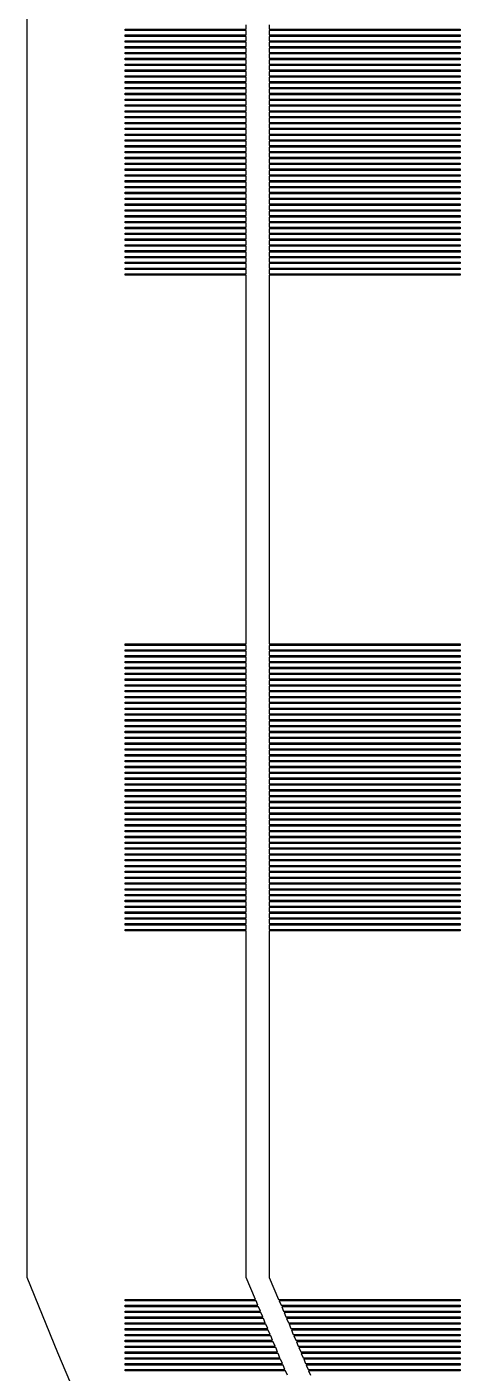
# Model space of a CAD drawing. Extents: x 40 to 187, y -3 to 150.
# Drawn here: x 39.55 to 42.59, y 44.21 to 53.66 of the extents above; entities that cross this region are included whole.
import ezdxf

# ---------------------------------------------------------------- set-up
doc = ezdxf.new("R2010")
doc.units = 0

msp = doc.modelspace()

# ---------------------------------------------------------------- linework, layer by layer
for p, q in [((39.5487, 102.374), (39.5487, 44.8809)), ((41.0889, 53.6405), (41.0889, 53.6711)), ((41.2513, 53.6711), (41.2513, 53.6405)), ((40.2393, 53.6302), (40.2393, 53.6405)), ((40.2393, 53.6405), (41.0889, 53.6405)), ((41.0889, 53.6302), (40.2393, 53.6302)), ((40.2393, 53.5893), (40.2393, 53.5996)), ((40.2393, 53.5996), (41.0889, 53.5996)), ((41.0889, 53.5893), (40.2393, 53.5893)), ((41.0889, 53.5996), (41.0889, 53.6302)), ((41.0889, 53.5587), (41.0889, 53.5893)), ((41.2513, 53.6405), (42.5913, 53.6405)), ((42.5913, 53.6302), (41.2513, 53.6302)), ((41.2513, 53.6302), (41.2513, 53.5996)), ((41.2513, 53.5996), (42.5913, 53.5996)), ((42.5913, 53.5893), (41.2513, 53.5893)), ((41.2513, 53.5893), (41.2513, 53.5587)), ((42.5913, 53.6405), (42.5913, 53.6302)), ((42.5913, 53.5996), (42.5913, 53.5893)), ((40.2393, 53.5484), (40.2393, 53.5587)), ((40.2393, 53.5587), (41.0889, 53.5587)), ((41.0889, 53.5484), (40.2393, 53.5484)), ((40.2393, 53.5075), (40.2393, 53.5178)), ((40.2393, 53.5178), (41.0889, 53.5178)), ((41.0889, 53.5075), (40.2393, 53.5075)), ((41.0889, 53.5178), (41.0889, 53.5484)), ((41.0889, 53.4769), (41.0889, 53.5075)), ((41.2513, 53.5587), (42.5913, 53.5587)), ((42.5913, 53.5484), (41.2513, 53.5484)), ((41.2513, 53.5484), (41.2513, 53.5178)), ((41.2513, 53.5178), (42.5913, 53.5178)), ((42.5913, 53.5075), (41.2513, 53.5075)), ((41.2513, 53.5075), (41.2513, 53.4769)), ((42.5913, 53.5587), (42.5913, 53.5484)), ((42.5913, 53.5178), (42.5913, 53.5075)), ((40.2393, 53.4666), (40.2393, 53.4769)), ((40.2393, 53.4769), (41.0889, 53.4769)), ((41.0889, 53.4666), (40.2393, 53.4666)), ((40.2393, 53.4257), (40.2393, 53.4359)), ((40.2393, 53.4359), (41.0889, 53.4359)), ((41.0889, 53.4257), (40.2393, 53.4257)), ((40.2393, 53.3848), (40.2393, 53.3951)), ((40.2393, 53.3951), (41.0889, 53.3951)), ((41.0889, 53.4359), (41.0889, 53.4666)), ((41.0889, 53.3951), (41.0889, 53.4257)), ((41.2513, 53.4769), (42.5913, 53.4769)), ((42.5913, 53.4666), (41.2513, 53.4666)), ((41.2513, 53.4666), (41.2513, 53.4359)), ((41.2513, 53.4359), (42.5913, 53.4359)), ((42.5913, 53.4257), (41.2513, 53.4257)), ((41.2513, 53.4257), (41.2513, 53.3951)), ((41.2513, 53.3951), (42.5913, 53.3951)), ((42.5913, 53.4769), (42.5913, 53.4666)), ((42.5913, 53.4359), (42.5913, 53.4257)), ((42.5913, 53.3951), (42.5913, 53.3848)), ((41.0889, 53.3848), (40.2393, 53.3848)), ((40.2393, 53.3439), (40.2393, 53.3541)), ((40.2393, 53.3541), (41.0889, 53.3541)), ((41.0889, 53.3439), (40.2393, 53.3439)), ((40.2393, 53.303), (40.2393, 53.3132)), ((40.2393, 53.3132), (41.0889, 53.3132)), ((41.0889, 53.303), (40.2393, 53.303)), ((41.0889, 53.3541), (41.0889, 53.3848)), ((41.0889, 53.3132), (41.0889, 53.3439)), ((41.0889, 53.2723), (41.0889, 53.303)), ((42.5913, 53.3848), (41.2513, 53.3848)), ((41.2513, 53.3848), (41.2513, 53.3541)), ((41.2513, 53.3541), (42.5913, 53.3541)), ((42.5913, 53.3439), (41.2513, 53.3439)), ((41.2513, 53.3439), (41.2513, 53.3132)), ((41.2513, 53.3132), (42.5913, 53.3132)), ((42.5913, 53.303), (41.2513, 53.303)), ((41.2513, 53.303), (41.2513, 53.2723)), ((42.5913, 53.3541), (42.5913, 53.3439)), ((42.5913, 53.3132), (42.5913, 53.303)), ((40.2393, 53.2621), (40.2393, 53.2723)), ((40.2393, 53.2723), (41.0889, 53.2723)), ((41.0889, 53.2621), (40.2393, 53.2621)), ((40.2393, 53.2212), (40.2393, 53.2314)), ((40.2393, 53.2314), (41.0889, 53.2314)), ((41.0889, 53.2212), (40.2393, 53.2212)), ((41.0889, 53.2314), (41.0889, 53.2621)), ((41.0889, 53.1905), (41.0889, 53.2212)), ((41.2513, 53.2723), (42.5913, 53.2723)), ((42.5913, 53.2621), (41.2513, 53.2621)), ((41.2513, 53.2621), (41.2513, 53.2314)), ((41.2513, 53.2314), (42.5913, 53.2314)), ((42.5913, 53.2212), (41.2513, 53.2212)), ((41.2513, 53.2212), (41.2513, 53.1905)), ((42.5913, 53.2723), (42.5913, 53.2621)), ((42.5913, 53.2314), (42.5913, 53.2212)), ((40.2393, 53.1803), (40.2393, 53.1905)), ((40.2393, 53.1905), (41.0889, 53.1905)), ((41.0889, 53.1803), (40.2393, 53.1803)), ((40.2393, 53.1394), (40.2393, 53.1496)), ((40.2393, 53.1496), (41.0889, 53.1496)), ((41.0889, 53.1394), (40.2393, 53.1394)), ((40.2393, 53.0985), (40.2393, 53.1087)), ((40.2393, 53.1087), (41.0889, 53.1087)), ((41.0889, 53.1496), (41.0889, 53.1803)), ((41.0889, 53.1087), (41.0889, 53.1394)), ((41.2513, 53.1905), (42.5913, 53.1905)), ((42.5913, 53.1803), (41.2513, 53.1803)), ((41.2513, 53.1803), (41.2513, 53.1496)), ((41.2513, 53.1496), (42.5913, 53.1496)), ((42.5913, 53.1394), (41.2513, 53.1394)), ((41.2513, 53.1394), (41.2513, 53.1087)), ((41.2513, 53.1087), (42.5913, 53.1087)), ((42.5913, 53.1905), (42.5913, 53.1803)), ((42.5913, 53.1496), (42.5913, 53.1394)), ((42.5913, 53.1087), (42.5913, 53.0985)), ((41.0889, 53.0985), (40.2393, 53.0985)), ((40.2393, 53.0576), (40.2393, 53.0678)), ((40.2393, 53.0678), (41.0889, 53.0678)), ((41.0889, 53.0576), (40.2393, 53.0576)), ((40.2393, 53.0167), (40.2393, 53.0269)), ((40.2393, 53.0269), (41.0889, 53.0269)), ((41.0889, 53.0167), (40.2393, 53.0167)), ((41.0889, 53.0678), (41.0889, 53.0985)), ((41.0889, 53.0269), (41.0889, 53.0576)), ((41.0889, 52.986), (41.0889, 53.0167)), ((42.5913, 53.0985), (41.2513, 53.0985)), ((41.2513, 53.0985), (41.2513, 53.0678)), ((41.2513, 53.0678), (42.5913, 53.0678)), ((42.5913, 53.0576), (41.2513, 53.0576)), ((41.2513, 53.0576), (41.2513, 53.0269)), ((41.2513, 53.0269), (42.5913, 53.0269)), ((42.5913, 53.0167), (41.2513, 53.0167)), ((41.2513, 53.0167), (41.2513, 52.986)), ((42.5913, 53.0678), (42.5913, 53.0576)), ((42.5913, 53.0269), (42.5913, 53.0167)), ((40.2393, 52.9758), (40.2393, 52.986)), ((40.2393, 52.986), (41.0889, 52.986)), ((41.0889, 52.9758), (40.2393, 52.9758)), ((40.2393, 52.9349), (40.2393, 52.9451)), ((40.2393, 52.9451), (41.0889, 52.9451)), ((41.0889, 52.9349), (40.2393, 52.9349)), ((41.0889, 52.9451), (41.0889, 52.9758)), ((41.0889, 52.9042), (41.0889, 52.9349)), ((41.2513, 52.986), (42.5913, 52.986)), ((42.5913, 52.9758), (41.2513, 52.9758)), ((41.2513, 52.9758), (41.2513, 52.9451)), ((41.2513, 52.9451), (42.5913, 52.9451)), ((42.5913, 52.9349), (41.2513, 52.9349)), ((41.2513, 52.9349), (41.2513, 52.9042)), ((42.5913, 52.986), (42.5913, 52.9758)), ((42.5913, 52.9451), (42.5913, 52.9349)), ((40.2393, 52.894), (40.2393, 52.9042)), ((40.2393, 52.9042), (41.0889, 52.9042)), ((41.0889, 52.894), (40.2393, 52.894)), ((40.2393, 52.8531), (40.2393, 52.8633)), ((40.2393, 52.8633), (41.0889, 52.8633)), ((41.0889, 52.8531), (40.2393, 52.8531)), ((40.2393, 52.8122), (40.2393, 52.8224)), ((40.2393, 52.8224), (41.0889, 52.8224)), ((41.0889, 52.8633), (41.0889, 52.894)), ((41.0889, 52.8224), (41.0889, 52.8531)), ((41.2513, 52.9042), (42.5913, 52.9042)), ((42.5913, 52.894), (41.2513, 52.894)), ((41.2513, 52.894), (41.2513, 52.8633)), ((41.2513, 52.8633), (42.5913, 52.8633)), ((42.5913, 52.8531), (41.2513, 52.8531)), ((41.2513, 52.8531), (41.2513, 52.8224)), ((41.2513, 52.8224), (42.5913, 52.8224)), ((42.5913, 52.9042), (42.5913, 52.894)), ((42.5913, 52.8633), (42.5913, 52.8531)), ((42.5913, 52.8224), (42.5913, 52.8122)), ((41.0889, 52.8122), (40.2393, 52.8122)), ((40.2393, 52.7713), (40.2393, 52.7815)), ((40.2393, 52.7815), (41.0889, 52.7815)), ((41.0889, 52.7713), (40.2393, 52.7713)), ((40.2393, 52.7304), (40.2393, 52.7406)), ((40.2393, 52.7406), (41.0889, 52.7406)), ((41.0889, 52.7304), (40.2393, 52.7304)), ((41.0889, 52.7815), (41.0889, 52.8122)), ((41.0889, 52.7406), (41.0889, 52.7713)), ((41.0889, 52.6997), (41.0889, 52.7304)), ((42.5913, 52.8122), (41.2513, 52.8122)), ((41.2513, 52.8122), (41.2513, 52.7815)), ((41.2513, 52.7815), (42.5913, 52.7815)), ((42.5913, 52.7713), (41.2513, 52.7713)), ((41.2513, 52.7713), (41.2513, 52.7406)), ((41.2513, 52.7406), (42.5913, 52.7406)), ((42.5913, 52.7304), (41.2513, 52.7304)), ((41.2513, 52.7304), (41.2513, 52.6997)), ((42.5913, 52.7815), (42.5913, 52.7713)), ((42.5913, 52.7406), (42.5913, 52.7304)), ((40.2393, 52.6895), (40.2393, 52.6997)), ((40.2393, 52.6997), (41.0889, 52.6997)), ((41.0889, 52.6895), (40.2393, 52.6895)), ((40.2393, 52.6486), (40.2393, 52.6588)), ((40.2393, 52.6588), (41.0889, 52.6588)), ((41.0889, 52.6486), (40.2393, 52.6486)), ((41.0889, 52.6588), (41.0889, 52.6895)), ((41.0889, 52.6179), (41.0889, 52.6486)), ((41.2513, 52.6997), (42.5913, 52.6997)), ((42.5913, 52.6895), (41.2513, 52.6895)), ((41.2513, 52.6895), (41.2513, 52.6588)), ((41.2513, 52.6588), (42.5913, 52.6588)), ((42.5913, 52.6486), (41.2513, 52.6486)), ((41.2513, 52.6486), (41.2513, 52.6179)), ((42.5913, 52.6997), (42.5913, 52.6895)), ((42.5913, 52.6588), (42.5913, 52.6486)), ((40.2393, 52.6077), (40.2393, 52.6179)), ((40.2393, 52.6179), (41.0889, 52.6179)), ((41.0889, 52.6077), (40.2393, 52.6077)), ((40.2393, 52.5668), (40.2393, 52.577)), ((40.2393, 52.577), (41.0889, 52.577)), ((41.0889, 52.5668), (40.2393, 52.5668)), ((40.2393, 52.5258), (40.2393, 52.5361)), ((40.2393, 52.5361), (41.0889, 52.5361)), ((41.0889, 52.577), (41.0889, 52.6077)), ((41.0889, 52.5361), (41.0889, 52.5668)), ((41.2513, 52.6179), (42.5913, 52.6179)), ((42.5913, 52.6077), (41.2513, 52.6077)), ((41.2513, 52.6077), (41.2513, 52.577)), ((41.2513, 52.577), (42.5913, 52.577)), ((42.5913, 52.5668), (41.2513, 52.5668)), ((41.2513, 52.5668), (41.2513, 52.5361)), ((41.2513, 52.5361), (42.5913, 52.5361)), ((42.5913, 52.6179), (42.5913, 52.6077)), ((42.5913, 52.577), (42.5913, 52.5668)), ((42.5913, 52.5361), (42.5913, 52.5258)), ((41.0889, 52.5258), (40.2393, 52.5258)), ((40.2393, 52.485), (40.2393, 52.4952)), ((40.2393, 52.4952), (41.0889, 52.4952)), ((41.0889, 52.485), (40.2393, 52.485)), ((40.2393, 52.444), (40.2393, 52.4543)), ((40.2393, 52.4543), (41.0889, 52.4543)), ((41.0889, 52.444), (40.2393, 52.444)), ((41.0889, 52.4952), (41.0889, 52.5258)), ((41.0889, 52.4543), (41.0889, 52.485)), ((41.0889, 52.4134), (41.0889, 52.444)), ((42.5913, 52.5258), (41.2513, 52.5258)), ((41.2513, 52.5258), (41.2513, 52.4952)), ((41.2513, 52.4952), (42.5913, 52.4952)), ((42.5913, 52.485), (41.2513, 52.485)), ((41.2513, 52.485), (41.2513, 52.4543)), ((41.2513, 52.4543), (42.5913, 52.4543)), ((42.5913, 52.444), (41.2513, 52.444)), ((41.2513, 52.444), (41.2513, 52.4134)), ((42.5913, 52.4952), (42.5913, 52.485)), ((42.5913, 52.4543), (42.5913, 52.444)), ((40.2393, 52.4031), (40.2393, 52.4134)), ((40.2393, 52.4134), (41.0889, 52.4134)), ((41.0889, 52.4031), (40.2393, 52.4031)), ((40.2393, 52.3622), (40.2393, 52.3725)), ((40.2393, 52.3725), (41.0889, 52.3725)), ((41.0889, 52.3622), (40.2393, 52.3622)), ((41.0889, 52.3725), (41.0889, 52.4031)), ((41.0889, 52.3315), (41.0889, 52.3622)), ((41.2513, 52.4134), (42.5913, 52.4134)), ((42.5913, 52.4031), (41.2513, 52.4031)), ((41.2513, 52.4031), (41.2513, 52.3725)), ((41.2513, 52.3725), (42.5913, 52.3725)), ((42.5913, 52.3622), (41.2513, 52.3622)), ((41.2513, 52.3622), (41.2513, 52.3315)), ((42.5913, 52.4134), (42.5913, 52.4031)), ((42.5913, 52.3725), (42.5913, 52.3622)), ((40.2393, 52.3213), (40.2393, 52.3315)), ((40.2393, 52.3315), (41.0889, 52.3315)), ((41.0889, 52.3213), (40.2393, 52.3213)), ((40.2393, 52.2804), (40.2393, 52.2906)), ((40.2393, 52.2906), (41.0889, 52.2906)), ((41.0889, 52.2804), (40.2393, 52.2804)), ((41.0889, 52.2906), (41.0889, 52.3213)), ((41.0889, 52.2497), (41.0889, 52.2804)), ((41.2513, 52.3315), (42.5913, 52.3315)), ((42.5913, 52.3213), (41.2513, 52.3213)), ((41.2513, 52.3213), (41.2513, 52.2906)), ((41.2513, 52.2906), (42.5913, 52.2906)), ((42.5913, 52.2804), (41.2513, 52.2804)), ((41.2513, 52.2804), (41.2513, 52.2497)), ((42.5913, 52.3315), (42.5913, 52.3213)), ((42.5913, 52.2906), (42.5913, 52.2804)), ((40.2393, 52.2395), (40.2393, 52.2497)), ((40.2393, 52.2497), (41.0889, 52.2497)), ((41.0889, 52.2395), (40.2393, 52.2395)), ((40.2393, 52.1986), (40.2393, 52.2088)), ((40.2393, 52.2088), (41.0889, 52.2088)), ((41.0889, 52.1986), (40.2393, 52.1986)), ((40.2393, 52.1577), (40.2393, 52.168)), ((40.2393, 52.168), (41.0889, 52.168)), ((41.0889, 52.1577), (40.2393, 52.1577)), ((41.0889, 52.2088), (41.0889, 52.2395)), ((41.0889, 52.168), (41.0889, 52.1986)), ((41.0889, 52.127), (41.0889, 52.1577)), ((41.2513, 52.2497), (42.5913, 52.2497)), ((42.5913, 52.2395), (41.2513, 52.2395)), ((41.2513, 52.2395), (41.2513, 52.2088)), ((41.2513, 52.2088), (42.5913, 52.2088)), ((42.5913, 52.1986), (41.2513, 52.1986)), ((41.2513, 52.1986), (41.2513, 52.168)), ((41.2513, 52.168), (42.5913, 52.168)), ((42.5913, 52.1577), (41.2513, 52.1577)), ((41.2513, 52.1577), (41.2513, 52.127)), ((42.5913, 52.2497), (42.5913, 52.2395)), ((42.5913, 52.2088), (42.5913, 52.1986)), ((42.5913, 52.168), (42.5913, 52.1577)), ((40.2393, 52.1168), (40.2393, 52.127)), ((40.2393, 52.127), (41.0889, 52.127)), ((41.0889, 52.1168), (40.2393, 52.1168)), ((40.2393, 52.0759), (40.2393, 52.0861)), ((40.2393, 52.0861), (41.0889, 52.0861)), ((41.0889, 52.0759), (40.2393, 52.0759)), ((41.0889, 52.0861), (41.0889, 52.1168)), ((41.0889, 52.0452), (41.0889, 52.0759)), ((41.2513, 52.127), (42.5913, 52.127)), ((42.5913, 52.1168), (41.2513, 52.1168)), ((41.2513, 52.1168), (41.2513, 52.0861)), ((41.2513, 52.0861), (42.5913, 52.0861)), ((42.5913, 52.0759), (41.2513, 52.0759)), ((41.2513, 52.0759), (41.2513, 52.0452)), ((42.5913, 52.127), (42.5913, 52.1168)), ((42.5913, 52.0861), (42.5913, 52.0759)), ((40.2393, 52.035), (40.2393, 52.0452)), ((40.2393, 52.0452), (41.0889, 52.0452)), ((41.0889, 52.035), (40.2393, 52.035)), ((40.2393, 51.9941), (40.2393, 52.0043)), ((40.2393, 52.0043), (41.0889, 52.0043)), ((41.0889, 51.9941), (40.2393, 51.9941)), ((41.0889, 52.0043), (41.0889, 52.035)), ((41.0889, 51.9634), (41.0889, 51.9941)), ((41.2513, 52.0452), (42.5913, 52.0452)), ((42.5913, 52.035), (41.2513, 52.035)), ((41.2513, 52.035), (41.2513, 52.0043)), ((41.2513, 52.0043), (42.5913, 52.0043)), ((42.5913, 51.9941), (41.2513, 51.9941)), ((41.2513, 51.9941), (41.2513, 51.9634)), ((42.5913, 52.0452), (42.5913, 52.035)), ((42.5913, 52.0043), (42.5913, 51.9941)), ((40.2393, 51.9532), (40.2393, 51.9634)), ((40.2393, 51.9634), (41.0889, 51.9634)), ((41.0889, 51.9532), (40.2393, 51.9532)), ((40.2393, 51.9123), (40.2393, 51.9225)), ((40.2393, 51.9225), (41.0889, 51.9225)), ((41.0889, 51.9123), (40.2393, 51.9123)), ((41.0889, 51.9225), (41.0889, 51.9532)), ((41.0889, 49.3251), (41.0889, 51.9123)), ((41.2513, 51.9634), (42.5913, 51.9634)), ((42.5913, 51.9532), (41.2513, 51.9532)), ((41.2513, 51.9532), (41.2513, 51.9225)), ((41.2513, 51.9225), (42.5913, 51.9225)), ((42.5913, 51.9123), (41.2513, 51.9123)), ((41.2513, 51.9123), (41.2513, 49.3251)), ((42.5913, 51.9634), (42.5913, 51.9532)), ((42.5913, 51.9225), (42.5913, 51.9123)), ((40.2393, 49.3149), (40.2393, 49.3251)), ((40.2393, 49.3251), (41.0889, 49.3251)), ((41.2513, 49.3251), (42.5913, 49.3251)), ((42.5913, 49.3251), (42.5913, 49.3149)), ((41.0889, 49.3149), (40.2393, 49.3149)), ((40.2393, 49.274), (40.2393, 49.2842)), ((40.2393, 49.2842), (41.0889, 49.2842)), ((41.0889, 49.274), (40.2393, 49.274)), ((40.2393, 49.2331), (40.2393, 49.2433)), ((40.2393, 49.2433), (41.0889, 49.2433)), ((41.0889, 49.2331), (40.2393, 49.2331)), ((41.0889, 49.2842), (41.0889, 49.3149)), ((41.0889, 49.2433), (41.0889, 49.274)), ((41.0889, 49.2024), (41.0889, 49.2331)), ((42.5913, 49.3149), (41.2513, 49.3149)), ((41.2513, 49.3149), (41.2513, 49.2842)), ((41.2513, 49.2842), (42.5913, 49.2842)), ((42.5913, 49.274), (41.2513, 49.274)), ((41.2513, 49.274), (41.2513, 49.2433)), ((41.2513, 49.2433), (42.5913, 49.2433)), ((42.5913, 49.2331), (41.2513, 49.2331)), ((41.2513, 49.2331), (41.2513, 49.2024)), ((42.5913, 49.2842), (42.5913, 49.274)), ((42.5913, 49.2433), (42.5913, 49.2331)), ((40.2393, 49.1922), (40.2393, 49.2024)), ((40.2393, 49.2024), (41.0889, 49.2024)), ((41.0889, 49.1922), (40.2393, 49.1922)), ((40.2393, 49.1512), (40.2393, 49.1615)), ((40.2393, 49.1615), (41.0889, 49.1615)), ((41.0889, 49.1512), (40.2393, 49.1512)), ((41.0889, 49.1615), (41.0889, 49.1922)), ((41.0889, 49.1206), (41.0889, 49.1512)), ((41.2513, 49.2024), (42.5913, 49.2024)), ((42.5913, 49.1922), (41.2513, 49.1922)), ((41.2513, 49.1922), (41.2513, 49.1615)), ((41.2513, 49.1615), (42.5913, 49.1615)), ((42.5913, 49.1512), (41.2513, 49.1512)), ((41.2513, 49.1512), (41.2513, 49.1206)), ((42.5913, 49.2024), (42.5913, 49.1922)), ((42.5913, 49.1615), (42.5913, 49.1512)), ((40.2393, 49.1104), (40.2393, 49.1206)), ((40.2393, 49.1206), (41.0889, 49.1206)), ((41.0889, 49.1104), (40.2393, 49.1104)), ((40.2393, 49.0694), (40.2393, 49.0797)), ((40.2393, 49.0797), (41.0889, 49.0797)), ((41.0889, 49.0694), (40.2393, 49.0694)), ((41.0889, 49.0797), (41.0889, 49.1104)), ((41.0889, 49.0388), (41.0889, 49.0694)), ((41.2513, 49.1206), (42.5913, 49.1206)), ((42.5913, 49.1104), (41.2513, 49.1104)), ((41.2513, 49.1104), (41.2513, 49.0797)), ((41.2513, 49.0797), (42.5913, 49.0797)), ((42.5913, 49.0694), (41.2513, 49.0694)), ((41.2513, 49.0694), (41.2513, 49.0388)), ((42.5913, 49.1206), (42.5913, 49.1104)), ((42.5913, 49.0797), (42.5913, 49.0694)), ((40.2393, 49.0285), (40.2393, 49.0388)), ((40.2393, 49.0388), (41.0889, 49.0388)), ((41.0889, 49.0285), (40.2393, 49.0285)), ((40.2393, 48.9876), (40.2393, 48.9979)), ((40.2393, 48.9979), (41.0889, 48.9979)), ((41.0889, 48.9876), (40.2393, 48.9876)), ((40.2393, 48.9467), (40.2393, 48.957)), ((40.2393, 48.957), (41.0889, 48.957)), ((41.0889, 48.9467), (40.2393, 48.9467)), ((41.0889, 48.9979), (41.0889, 49.0285)), ((41.0889, 48.957), (41.0889, 48.9876)), ((41.0889, 48.9161), (41.0889, 48.9467)), ((41.2513, 49.0388), (42.5913, 49.0388)), ((42.5913, 49.0285), (41.2513, 49.0285)), ((41.2513, 49.0285), (41.2513, 48.9979)), ((41.2513, 48.9979), (42.5913, 48.9979)), ((42.5913, 48.9876), (41.2513, 48.9876)), ((41.2513, 48.9876), (41.2513, 48.957)), ((41.2513, 48.957), (42.5913, 48.957)), ((42.5913, 48.9467), (41.2513, 48.9467)), ((41.2513, 48.9467), (41.2513, 48.9161)), ((42.5913, 49.0388), (42.5913, 49.0285)), ((42.5913, 48.9979), (42.5913, 48.9876)), ((42.5913, 48.957), (42.5913, 48.9467)), ((40.2393, 48.9058), (40.2393, 48.9161)), ((40.2393, 48.9161), (41.0889, 48.9161)), ((41.0889, 48.9058), (40.2393, 48.9058)), ((40.2393, 48.8649), (40.2393, 48.8752)), ((40.2393, 48.8752), (41.0889, 48.8752)), ((41.0889, 48.8649), (40.2393, 48.8649)), ((41.0889, 48.8752), (41.0889, 48.9058)), ((41.0889, 48.8342), (41.0889, 48.8649)), ((41.2513, 48.9161), (42.5913, 48.9161)), ((42.5913, 48.9058), (41.2513, 48.9058)), ((41.2513, 48.9058), (41.2513, 48.8752)), ((41.2513, 48.8752), (42.5913, 48.8752)), ((42.5913, 48.8649), (41.2513, 48.8649)), ((41.2513, 48.8649), (41.2513, 48.8342)), ((42.5913, 48.9161), (42.5913, 48.9058)), ((42.5913, 48.8752), (42.5913, 48.8649)), ((40.2393, 48.824), (40.2393, 48.8342)), ((40.2393, 48.8342), (41.0889, 48.8342)), ((41.0889, 48.824), (40.2393, 48.824)), ((40.2393, 48.7831), (40.2393, 48.7934)), ((40.2393, 48.7934), (41.0889, 48.7934)), ((41.0889, 48.7831), (40.2393, 48.7831)), ((41.0889, 48.7934), (41.0889, 48.824)), ((41.0889, 48.7524), (41.0889, 48.7831)), ((41.2513, 48.8342), (42.5913, 48.8342)), ((42.5913, 48.824), (41.2513, 48.824)), ((41.2513, 48.824), (41.2513, 48.7934)), ((41.2513, 48.7934), (42.5913, 48.7934)), ((42.5913, 48.7831), (41.2513, 48.7831)), ((41.2513, 48.7831), (41.2513, 48.7524)), ((42.5913, 48.8342), (42.5913, 48.824)), ((42.5913, 48.7934), (42.5913, 48.7831)), ((40.2393, 48.7422), (40.2393, 48.7524)), ((40.2393, 48.7524), (41.0889, 48.7524)), ((41.0889, 48.7422), (40.2393, 48.7422)), ((40.2393, 48.7013), (40.2393, 48.7115)), ((40.2393, 48.7115), (41.0889, 48.7115)), ((41.0889, 48.7013), (40.2393, 48.7013)), ((40.2393, 48.6604), (40.2393, 48.6706)), ((40.2393, 48.6706), (41.0889, 48.6706)), ((41.0889, 48.7115), (41.0889, 48.7422)), ((41.0889, 48.6706), (41.0889, 48.7013)), ((41.2513, 48.7524), (42.5913, 48.7524)), ((42.5913, 48.7422), (41.2513, 48.7422)), ((41.2513, 48.7422), (41.2513, 48.7115)), ((41.2513, 48.7115), (42.5913, 48.7115)), ((42.5913, 48.7013), (41.2513, 48.7013)), ((41.2513, 48.7013), (41.2513, 48.6706)), ((41.2513, 48.6706), (42.5913, 48.6706)), ((42.5913, 48.7524), (42.5913, 48.7422)), ((42.5913, 48.7115), (42.5913, 48.7013)), ((42.5913, 48.6706), (42.5913, 48.6604)), ((41.0889, 48.6604), (40.2393, 48.6604)), ((40.2393, 48.6195), (40.2393, 48.6297)), ((40.2393, 48.6297), (41.0889, 48.6297)), ((41.0889, 48.6195), (40.2393, 48.6195)), ((40.2393, 48.5786), (40.2393, 48.5888)), ((40.2393, 48.5888), (41.0889, 48.5888)), ((41.0889, 48.5786), (40.2393, 48.5786)), ((41.0889, 48.6297), (41.0889, 48.6604)), ((41.0889, 48.5888), (41.0889, 48.6195)), ((41.0889, 48.5479), (41.0889, 48.5786)), ((42.5913, 48.6604), (41.2513, 48.6604)), ((41.2513, 48.6604), (41.2513, 48.6297)), ((41.2513, 48.6297), (42.5913, 48.6297)), ((42.5913, 48.6195), (41.2513, 48.6195)), ((41.2513, 48.6195), (41.2513, 48.5888)), ((41.2513, 48.5888), (42.5913, 48.5888)), ((42.5913, 48.5786), (41.2513, 48.5786)), ((41.2513, 48.5786), (41.2513, 48.5479)), ((42.5913, 48.6297), (42.5913, 48.6195)), ((42.5913, 48.5888), (42.5913, 48.5786)), ((40.2393, 48.5377), (40.2393, 48.5479)), ((40.2393, 48.5479), (41.0889, 48.5479)), ((41.0889, 48.5377), (40.2393, 48.5377)), ((40.2393, 48.4968), (40.2393, 48.507)), ((40.2393, 48.507), (41.0889, 48.507)), ((41.0889, 48.4968), (40.2393, 48.4968)), ((41.0889, 48.507), (41.0889, 48.5377)), ((41.0889, 48.4661), (41.0889, 48.4968)), ((41.2513, 48.5479), (42.5913, 48.5479)), ((42.5913, 48.5377), (41.2513, 48.5377)), ((41.2513, 48.5377), (41.2513, 48.507)), ((41.2513, 48.507), (42.5913, 48.507)), ((42.5913, 48.4968), (41.2513, 48.4968)), ((41.2513, 48.4968), (41.2513, 48.4661)), ((42.5913, 48.5479), (42.5913, 48.5377)), ((42.5913, 48.507), (42.5913, 48.4968)), ((40.2393, 48.4559), (40.2393, 48.4661)), ((40.2393, 48.4661), (41.0889, 48.4661)), ((41.0889, 48.4559), (40.2393, 48.4559)), ((40.2393, 48.415), (40.2393, 48.4252)), ((40.2393, 48.4252), (41.0889, 48.4252)), ((41.0889, 48.415), (40.2393, 48.415)), ((40.2393, 48.3741), (40.2393, 48.3843)), ((40.2393, 48.3843), (41.0889, 48.3843)), ((41.0889, 48.4252), (41.0889, 48.4559)), ((41.0889, 48.3843), (41.0889, 48.415)), ((41.2513, 48.4661), (42.5913, 48.4661)), ((42.5913, 48.4559), (41.2513, 48.4559)), ((41.2513, 48.4559), (41.2513, 48.4252)), ((41.2513, 48.4252), (42.5913, 48.4252)), ((42.5913, 48.415), (41.2513, 48.415)), ((41.2513, 48.415), (41.2513, 48.3843)), ((41.2513, 48.3843), (42.5913, 48.3843)), ((42.5913, 48.4661), (42.5913, 48.4559)), ((42.5913, 48.4252), (42.5913, 48.415)), ((42.5913, 48.3843), (42.5913, 48.3741)), ((41.0889, 48.3741), (40.2393, 48.3741)), ((40.2393, 48.3332), (40.2393, 48.3434)), ((40.2393, 48.3434), (41.0889, 48.3434)), ((41.0889, 48.3332), (40.2393, 48.3332)), ((40.2393, 48.2923), (40.2393, 48.3025)), ((40.2393, 48.3025), (41.0889, 48.3025)), ((41.0889, 48.2923), (40.2393, 48.2923)), ((41.0889, 48.3434), (41.0889, 48.3741)), ((41.0889, 48.3025), (41.0889, 48.3332)), ((41.0889, 48.2616), (41.0889, 48.2923)), ((42.5913, 48.3741), (41.2513, 48.3741)), ((41.2513, 48.3741), (41.2513, 48.3434)), ((41.2513, 48.3434), (42.5913, 48.3434)), ((42.5913, 48.3332), (41.2513, 48.3332)), ((41.2513, 48.3332), (41.2513, 48.3025)), ((41.2513, 48.3025), (42.5913, 48.3025)), ((42.5913, 48.2923), (41.2513, 48.2923)), ((41.2513, 48.2923), (41.2513, 48.2616)), ((42.5913, 48.3434), (42.5913, 48.3332)), ((42.5913, 48.3025), (42.5913, 48.2923)), ((40.2393, 48.2514), (40.2393, 48.2616)), ((40.2393, 48.2616), (41.0889, 48.2616)), ((41.0889, 48.2514), (40.2393, 48.2514)), ((40.2393, 48.2105), (40.2393, 48.2207)), ((40.2393, 48.2207), (41.0889, 48.2207)), ((41.0889, 48.2105), (40.2393, 48.2105)), ((41.0889, 48.2207), (41.0889, 48.2514)), ((41.0889, 48.1798), (41.0889, 48.2105)), ((41.2513, 48.2616), (42.5913, 48.2616)), ((42.5913, 48.2514), (41.2513, 48.2514)), ((41.2513, 48.2514), (41.2513, 48.2207)), ((41.2513, 48.2207), (42.5913, 48.2207)), ((42.5913, 48.2105), (41.2513, 48.2105)), ((41.2513, 48.2105), (41.2513, 48.1798)), ((42.5913, 48.2616), (42.5913, 48.2514)), ((42.5913, 48.2207), (42.5913, 48.2105)), ((40.2393, 48.1696), (40.2393, 48.1798)), ((40.2393, 48.1798), (41.0889, 48.1798)), ((41.0889, 48.1696), (40.2393, 48.1696)), ((40.2393, 48.1287), (40.2393, 48.1389)), ((40.2393, 48.1389), (41.0889, 48.1389)), ((41.0889, 48.1287), (40.2393, 48.1287)), ((40.2393, 48.0878), (40.2393, 48.098)), ((40.2393, 48.098), (41.0889, 48.098)), ((41.0889, 48.1389), (41.0889, 48.1696)), ((41.0889, 48.098), (41.0889, 48.1287)), ((41.2513, 48.1798), (42.5913, 48.1798)), ((42.5913, 48.1696), (41.2513, 48.1696)), ((41.2513, 48.1696), (41.2513, 48.1389)), ((41.2513, 48.1389), (42.5913, 48.1389)), ((42.5913, 48.1287), (41.2513, 48.1287)), ((41.2513, 48.1287), (41.2513, 48.098)), ((41.2513, 48.098), (42.5913, 48.098)), ((42.5913, 48.1798), (42.5913, 48.1696)), ((42.5913, 48.1389), (42.5913, 48.1287)), ((42.5913, 48.098), (42.5913, 48.0878)), ((41.0889, 48.0878), (40.2393, 48.0878)), ((40.2393, 48.0469), (40.2393, 48.0571)), ((40.2393, 48.0571), (41.0889, 48.0571)), ((41.0889, 48.0469), (40.2393, 48.0469)), ((40.2393, 48.006), (40.2393, 48.0162)), ((40.2393, 48.0162), (41.0889, 48.0162)), ((41.0889, 48.006), (40.2393, 48.006)), ((41.0889, 48.0571), (41.0889, 48.0878)), ((41.0889, 48.0162), (41.0889, 48.0469)), ((41.0889, 47.9753), (41.0889, 48.006)), ((42.5913, 48.0878), (41.2513, 48.0878)), ((41.2513, 48.0878), (41.2513, 48.0571)), ((41.2513, 48.0571), (42.5913, 48.0571)), ((42.5913, 48.0469), (41.2513, 48.0469)), ((41.2513, 48.0469), (41.2513, 48.0162)), ((41.2513, 48.0162), (42.5913, 48.0162)), ((42.5913, 48.006), (41.2513, 48.006)), ((41.2513, 48.006), (41.2513, 47.9753)), ((42.5913, 48.0571), (42.5913, 48.0469)), ((42.5913, 48.0162), (42.5913, 48.006)), ((40.2393, 47.9651), (40.2393, 47.9753)), ((40.2393, 47.9753), (41.0889, 47.9753)), ((41.0889, 47.9651), (40.2393, 47.9651)), ((40.2393, 47.9241), (40.2393, 47.9344)), ((40.2393, 47.9344), (41.0889, 47.9344)), ((41.0889, 47.9241), (40.2393, 47.9241)), ((41.0889, 47.9344), (41.0889, 47.9651)), ((41.0889, 47.8935), (41.0889, 47.9241)), ((41.2513, 47.9753), (42.5913, 47.9753)), ((42.5913, 47.9651), (41.2513, 47.9651)), ((41.2513, 47.9651), (41.2513, 47.9344)), ((41.2513, 47.9344), (42.5913, 47.9344)), ((42.5913, 47.9241), (41.2513, 47.9241)), ((41.2513, 47.9241), (41.2513, 47.8935)), ((42.5913, 47.9753), (42.5913, 47.9651)), ((42.5913, 47.9344), (42.5913, 47.9241)), ((40.2393, 47.8833), (40.2393, 47.8935)), ((40.2393, 47.8935), (41.0889, 47.8935)), ((41.0889, 47.8833), (40.2393, 47.8833)), ((40.2393, 47.8423), (40.2393, 47.8526)), ((40.2393, 47.8526), (41.0889, 47.8526)), ((41.0889, 47.8423), (40.2393, 47.8423)), ((40.2393, 47.8014), (40.2393, 47.8117)), ((40.2393, 47.8117), (41.0889, 47.8117)), ((41.0889, 47.8526), (41.0889, 47.8833)), ((41.0889, 47.8117), (41.0889, 47.8423)), ((41.2513, 47.8935), (42.5913, 47.8935)), ((42.5913, 47.8833), (41.2513, 47.8833)), ((41.2513, 47.8833), (41.2513, 47.8526)), ((41.2513, 47.8526), (42.5913, 47.8526)), ((42.5913, 47.8423), (41.2513, 47.8423)), ((41.2513, 47.8423), (41.2513, 47.8117)), ((41.2513, 47.8117), (42.5913, 47.8117)), ((42.5913, 47.8935), (42.5913, 47.8833)), ((42.5913, 47.8526), (42.5913, 47.8423)), ((42.5913, 47.8117), (42.5913, 47.8014)), ((41.0889, 47.8014), (40.2393, 47.8014)), ((40.2393, 47.7605), (40.2393, 47.7708)), ((40.2393, 47.7708), (41.0889, 47.7708)), ((41.0889, 47.7605), (40.2393, 47.7605)), ((40.2393, 47.7196), (40.2393, 47.7298)), ((40.2393, 47.7298), (41.0889, 47.7298)), ((41.0889, 47.7196), (40.2393, 47.7196)), ((41.0889, 47.7708), (41.0889, 47.8014)), ((41.0889, 47.7298), (41.0889, 47.7605)), ((41.0889, 47.6889), (41.0889, 47.7196)), ((42.5913, 47.8014), (41.2513, 47.8014)), ((41.2513, 47.8014), (41.2513, 47.7708)), ((41.2513, 47.7708), (42.5913, 47.7708)), ((42.5913, 47.7605), (41.2513, 47.7605)), ((41.2513, 47.7605), (41.2513, 47.7298)), ((41.2513, 47.7298), (42.5913, 47.7298)), ((42.5913, 47.7196), (41.2513, 47.7196)), ((41.2513, 47.7196), (41.2513, 47.6889)), ((42.5913, 47.7708), (42.5913, 47.7605)), ((42.5913, 47.7298), (42.5913, 47.7196)), ((40.2393, 47.6787), (40.2393, 47.6889)), ((40.2393, 47.6889), (41.0889, 47.6889)), ((41.0889, 47.6787), (40.2393, 47.6787)), ((40.2393, 47.6378), (40.2393, 47.648)), ((40.2393, 47.648), (41.0889, 47.648)), ((41.0889, 47.6378), (40.2393, 47.6378)), ((41.0889, 47.648), (41.0889, 47.6787)), ((41.0889, 47.6071), (41.0889, 47.6378)), ((41.2513, 47.6889), (42.5913, 47.6889)), ((42.5913, 47.6787), (41.2513, 47.6787)), ((41.2513, 47.6787), (41.2513, 47.648)), ((41.2513, 47.648), (42.5913, 47.648)), ((42.5913, 47.6378), (41.2513, 47.6378)), ((41.2513, 47.6378), (41.2513, 47.6071)), ((42.5913, 47.6889), (42.5913, 47.6787)), ((42.5913, 47.648), (42.5913, 47.6378)), ((40.2393, 47.5969), (40.2393, 47.6071)), ((40.2393, 47.6071), (41.0889, 47.6071)), ((41.0889, 47.5969), (40.2393, 47.5969)), ((40.2393, 47.556), (40.2393, 47.5663)), ((40.2393, 47.5663), (41.0889, 47.5663)), ((41.0889, 47.556), (40.2393, 47.556)), ((41.0889, 47.5663), (41.0889, 47.5969)), ((41.0889, 47.5253), (41.0889, 47.556)), ((41.2513, 47.6071), (42.5913, 47.6071)), ((42.5913, 47.5969), (41.2513, 47.5969)), ((41.2513, 47.5969), (41.2513, 47.5663)), ((41.2513, 47.5663), (42.5913, 47.5663)), ((42.5913, 47.556), (41.2513, 47.556)), ((41.2513, 47.556), (41.2513, 47.5253)), ((42.5913, 47.6071), (42.5913, 47.5969)), ((42.5913, 47.5663), (42.5913, 47.556)), ((40.2393, 47.5151), (40.2393, 47.5253)), ((40.2393, 47.5253), (41.0889, 47.5253)), ((41.0889, 47.5151), (40.2393, 47.5151)), ((40.2393, 47.4742), (40.2393, 47.4844)), ((40.2393, 47.4844), (41.0889, 47.4844)), ((41.0889, 47.4742), (40.2393, 47.4742)), ((40.2393, 47.4333), (40.2393, 47.4435)), ((40.2393, 47.4435), (41.0889, 47.4435)), ((41.0889, 47.4333), (40.2393, 47.4333)), ((41.0889, 47.4844), (41.0889, 47.5151)), ((41.0889, 47.4435), (41.0889, 47.4742)), ((41.0889, 47.4026), (41.0889, 47.4333)), ((41.2513, 47.5253), (42.5913, 47.5253)), ((42.5913, 47.5151), (41.2513, 47.5151)), ((41.2513, 47.5151), (41.2513, 47.4844)), ((41.2513, 47.4844), (42.5913, 47.4844)), ((42.5913, 47.4742), (41.2513, 47.4742)), ((41.2513, 47.4742), (41.2513, 47.4435)), ((41.2513, 47.4435), (42.5913, 47.4435)), ((42.5913, 47.4333), (41.2513, 47.4333)), ((41.2513, 47.4333), (41.2513, 47.4026)), ((42.5913, 47.5253), (42.5913, 47.5151)), ((42.5913, 47.4844), (42.5913, 47.4742)), ((42.5913, 47.4435), (42.5913, 47.4333)), ((40.2393, 47.3924), (40.2393, 47.4026)), ((40.2393, 47.4026), (41.0889, 47.4026)), ((41.0889, 47.3924), (40.2393, 47.3924)), ((40.2393, 47.3515), (40.2393, 47.3617)), ((40.2393, 47.3617), (41.0889, 47.3617)), ((41.0889, 47.3515), (40.2393, 47.3515)), ((41.0889, 47.3617), (41.0889, 47.3924)), ((41.0889, 47.3208), (41.0889, 47.3515)), ((41.2513, 47.4026), (42.5913, 47.4026)), ((42.5913, 47.3924), (41.2513, 47.3924)), ((41.2513, 47.3924), (41.2513, 47.3617)), ((41.2513, 47.3617), (42.5913, 47.3617)), ((42.5913, 47.3515), (41.2513, 47.3515)), ((41.2513, 47.3515), (41.2513, 47.3208)), ((42.5913, 47.4026), (42.5913, 47.3924)), ((42.5913, 47.3617), (42.5913, 47.3515)), ((40.2393, 47.3106), (40.2393, 47.3208)), ((40.2393, 47.3208), (41.0889, 47.3208)), ((41.0889, 47.3106), (40.2393, 47.3106)), ((41.0889, 44.8775), (41.0889, 47.3106)), ((41.2513, 47.3208), (42.5913, 47.3208)), ((42.5913, 47.3106), (41.2513, 47.3106)), ((41.2513, 47.3106), (41.2513, 44.8784)), ((42.5913, 47.3208), (42.5913, 47.3106)), ((39.5487, 44.8809), (39.764, 44.3519)), ((41.1538, 44.7234), (41.0889, 44.8775)), ((41.2513, 44.8784), (41.3166, 44.7234)), ((40.2393, 44.7132), (40.2393, 44.7234)), ((40.2393, 44.7234), (41.1538, 44.7234)), ((41.1581, 44.7132), (40.2393, 44.7132)), ((41.1711, 44.6825), (41.1581, 44.7132)), ((41.3166, 44.7234), (42.5913, 44.7234)), ((42.5913, 44.7132), (41.3209, 44.7132)), ((41.3209, 44.7132), (41.3338, 44.6825)), ((42.5913, 44.7234), (42.5913, 44.7132)), ((40.2393, 44.6723), (40.2393, 44.6825)), ((40.2393, 44.6825), (41.1711, 44.6825)), ((41.1754, 44.6723), (40.2393, 44.6723)), ((40.2393, 44.6314), (40.2393, 44.6416)), ((40.2393, 44.6416), (41.1883, 44.6416)), ((41.1926, 44.6314), (40.2393, 44.6314)), ((40.2393, 44.5905), (40.2393, 44.6007)), ((40.2393, 44.6007), (41.2055, 44.6007)), ((41.1883, 44.6416), (41.1754, 44.6723)), ((41.2055, 44.6007), (41.1926, 44.6314)), ((41.3338, 44.6825), (42.5913, 44.6825)), ((42.5913, 44.6723), (41.3381, 44.6723)), ((41.3381, 44.6723), (41.351, 44.6416)), ((41.351, 44.6416), (42.5913, 44.6416)), ((42.5913, 44.6314), (41.3554, 44.6314)), ((41.3554, 44.6314), (41.3683, 44.6007)), ((41.3683, 44.6007), (42.5913, 44.6007)), ((42.5913, 44.6825), (42.5913, 44.6723)), ((42.5913, 44.6416), (42.5913, 44.6314)), ((42.5913, 44.6007), (42.5913, 44.5905)), ((41.2098, 44.5905), (40.2393, 44.5905)), ((40.2393, 44.5495), (40.2393, 44.5598)), ((40.2393, 44.5598), (41.2228, 44.5598)), ((41.2271, 44.5495), (40.2393, 44.5495)), ((40.2393, 44.5087), (40.2393, 44.5189)), ((40.2393, 44.5189), (41.24, 44.5189)), ((41.2443, 44.5087), (40.2393, 44.5087)), ((41.2228, 44.5598), (41.2098, 44.5905)), ((41.24, 44.5189), (41.2271, 44.5495)), ((41.2572, 44.478), (41.2443, 44.5087)), ((42.5913, 44.5905), (41.3726, 44.5905)), ((41.3726, 44.5905), (41.3855, 44.5598)), ((41.3855, 44.5598), (42.5913, 44.5598)), ((42.5913, 44.5495), (41.3898, 44.5495)), ((41.3898, 44.5495), (41.4028, 44.5189)), ((41.4028, 44.5189), (42.5913, 44.5189)), ((42.5913, 44.5087), (41.4071, 44.5087)), ((41.4071, 44.5087), (41.42, 44.478)), ((42.5913, 44.5598), (42.5913, 44.5495)), ((42.5913, 44.5189), (42.5913, 44.5087)), ((40.2393, 44.4677), (40.2393, 44.478)), ((40.2393, 44.478), (41.2572, 44.478)), ((41.2615, 44.4677), (40.2393, 44.4677)), ((40.2393, 44.4268), (40.2393, 44.4371)), ((40.2393, 44.4371), (41.2745, 44.4371)), ((41.2788, 44.4268), (40.2393, 44.4268)), ((41.2745, 44.4371), (41.2615, 44.4677)), ((41.2917, 44.3962), (41.2788, 44.4268)), ((41.42, 44.478), (42.5913, 44.478)), ((42.5913, 44.4677), (41.4243, 44.4677)), ((41.4243, 44.4677), (41.4372, 44.4371)), ((41.4372, 44.4371), (42.5913, 44.4371)), ((42.5913, 44.4268), (41.4415, 44.4268)), ((41.4415, 44.4268), (41.4545, 44.3962)), ((42.5913, 44.478), (42.5913, 44.4677)), ((42.5913, 44.4371), (42.5913, 44.4268)), ((39.764, 44.3519), (40.1286, 43.4868)), ((40.2393, 44.3859), (40.2393, 44.3962)), ((40.2393, 44.3962), (41.2917, 44.3962)), ((41.296, 44.3859), (40.2393, 44.3859)), ((40.2393, 44.345), (40.2393, 44.3553)), ((40.2393, 44.3553), (41.3089, 44.3553)), ((41.3133, 44.345), (40.2393, 44.345)), ((41.3089, 44.3553), (41.296, 44.3859)), ((41.3262, 44.3144), (41.3133, 44.345)), ((41.4545, 44.3962), (42.5913, 44.3962)), ((42.5913, 44.3859), (41.4588, 44.3859)), ((41.4588, 44.3859), (41.4717, 44.3553)), ((41.4717, 44.3553), (42.5913, 44.3553)), ((42.5913, 44.345), (41.476, 44.345)), ((41.476, 44.345), (41.489, 44.3144)), ((42.5913, 44.3962), (42.5913, 44.3859)), ((42.5913, 44.3553), (42.5913, 44.345)), ((40.2393, 44.3041), (40.2393, 44.3144)), ((40.2393, 44.3144), (41.3262, 44.3144)), ((41.3305, 44.3041), (40.2393, 44.3041)), ((40.2393, 44.2632), (40.2393, 44.2735)), ((40.2393, 44.2735), (41.3434, 44.2735)), ((41.3477, 44.2632), (40.2393, 44.2632)), ((40.2393, 44.2223), (40.2393, 44.2325)), ((40.2393, 44.2325), (41.3607, 44.2325)), ((41.365, 44.2223), (40.2393, 44.2223)), ((41.3434, 44.2735), (41.3305, 44.3041)), ((41.3607, 44.2325), (41.3477, 44.2632)), ((41.3779, 44.1917), (41.365, 44.2223)), ((41.489, 44.3144), (42.5913, 44.3144)), ((42.5913, 44.3041), (41.4933, 44.3041)), ((41.4933, 44.3041), (41.5062, 44.2735)), ((41.5062, 44.2735), (42.5913, 44.2735)), ((42.5913, 44.2632), (41.5105, 44.2632)), ((41.5105, 44.2632), (41.5234, 44.2325)), ((41.5234, 44.2325), (42.5913, 44.2325)), ((42.5913, 44.2223), (41.5277, 44.2223)), ((41.5277, 44.2223), (41.5407, 44.1917)), ((42.5913, 44.3144), (42.5913, 44.3041)), ((42.5913, 44.2735), (42.5913, 44.2632)), ((42.5913, 44.2325), (42.5913, 44.2223))]:
    msp.add_line(p, q)

doc.saveas('drawing.dxf')
